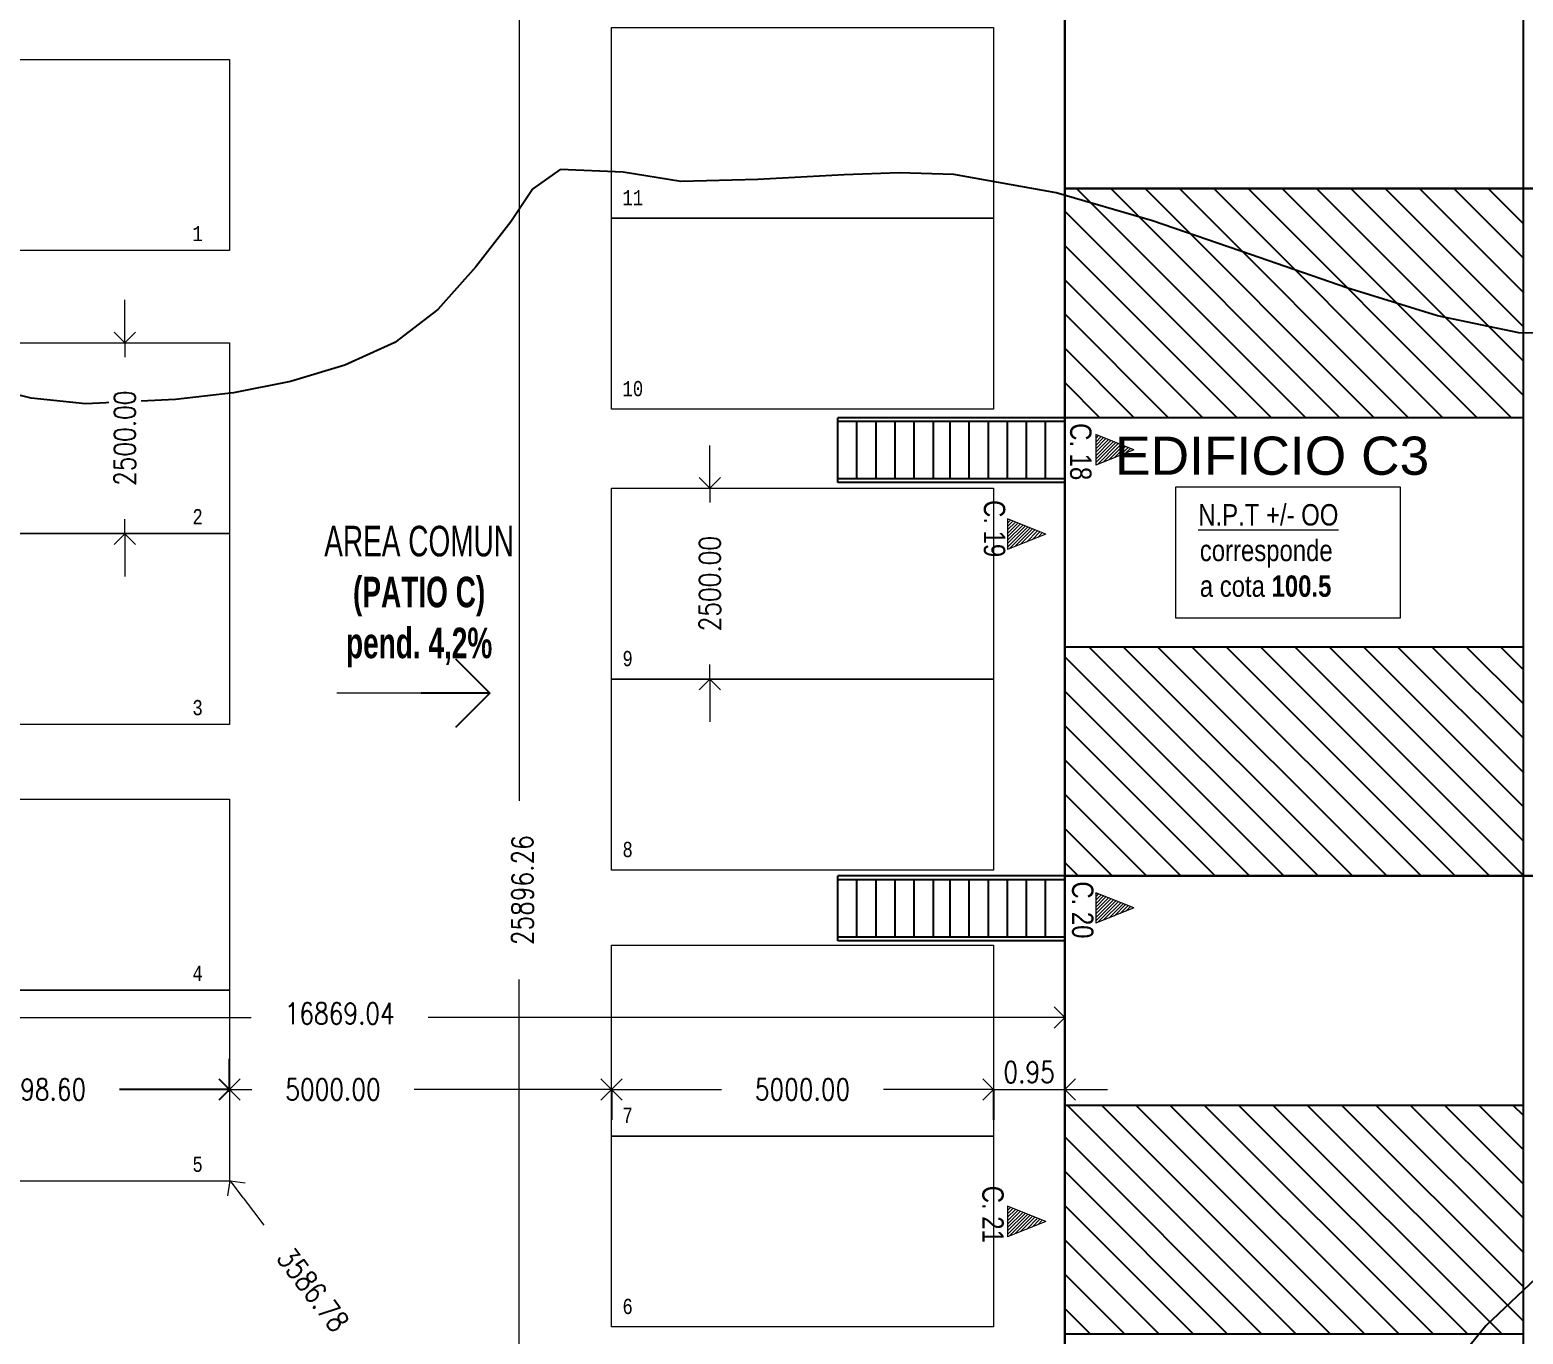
# Model space of a CAD drawing. Header units: metres. Extents: x -632 to 145, y -170 to 252.
# Drawn here: x 9.32 to 28.87, y 13.1 to 30.18 of the extents above; entities that cross this region are included whole.
import ezdxf

# ---------------------------------------------------------------- set-up
doc = ezdxf.new("R2010")
doc.units = ezdxf.units.M
doc.header["$LTSCALE"] = 5
doc.header["$MEASUREMENT"] = 0
doc.layers.get('0').update_dxf_attribs({"color": 30})
doc.layers.get('DEFPOINTS').update_dxf_attribs({"color": 210})
for name, color, linetype, lineweight in [('A-ANNO-SYMB', 3, 'Continuous', 18), ('U-ANNO-TEXT', 3, 'Continuous', 18), ('U-PARK-MNR', 255, 'Continuous', 13)]:
    doc.layers.add(name, color=color, linetype=linetype, lineweight=lineweight)
doc.layers.add('U-ANNO-DIMS', color=210, linetype='Continuous', lineweight=18, plot=False)
for name, color, linetype in [('U-BLDG', 7, 'Continuous'), ('U-PROP', 1, 'Continuous'), ('U-STRS', 4, 'Continuous'), ('U-TOPO-CURV', 8, 'Continuous')]:
    doc.layers.add(name, color=color, linetype=linetype)
doc.styles.add('E-ARIAL', font='arial.ttf')
doc.styles.add('E-ROMANS', font='romans.shx', dxfattribs={"width": 0.8})
doc.dimstyles.new('E-0001_ARW_24', dxfattribs={"dimscale": 0.001, "dimtxt": 2.4, "dimasz": 2.4, "dimexe": 1.2, "dimexo": 0.8, "dimgap": 1.2, "dimtad": 0, "dimdec": 0, "dimlfac": 1000, "dimzin": 0, "dimdsep": 46, "dimtxsty": 'E-ROMANS', "dimblk": 'OPEN90', "dimcen": 1.2, "dimclrd": 256, "dimclre": 256, "dimclrt": 256, "dimadec": 0, "dimazin": 0, "dimtfac": 1, "dimtdec": 0, "dimtmove": 1, "dimatfit": 3, "dimldrblk": 'OPEN90', "dimfxl": 1, "dimtfill": 1, "dimtolj": 1, "dimtzin": 0, "dimlwd": -1, "dimarcsym": 0})

# ---------------------------------------------------------------- blocks, each defined once
blk = doc.blocks.new('_Open90')
at = {"color": 0, "linetype": 'ByBlock', "lineweight": -2}
for p, q in [((-0.5, 0.5), (0, 0)), ((0, 0), (-1, 0)), ((0, 0), (-0.5, -0.5))]:
    blk.add_line(p, q, dxfattribs=at)
blk = doc.blocks.new('*D7')
at = {"layer": 'DEFPOINTS', "color": 0, "transparency": 16777216}
for p in [(21.935, 16.307), (21.935, 16.307), (16.935, 14.542)]:
    blk.add_point(p, dxfattribs=at)
at = {"layer": 'U-ANNO-DIMS', "color": 1, "transparency": 16777216}
for p, q in [((17.215, 16.307), (18.373, 16.307)), ((21.655, 16.307), (20.496, 16.307))]:
    blk.add_line(p, q, dxfattribs=at)
at = {"layer": 'U-ANNO-DIMS', "color": 1, "lineweight": -2, "transparency": 16777216}
blk.add_line((21.935, 16.307), (21.935, 15.907), dxfattribs=at)
at = {"layer": 'U-ANNO-DIMS', "color": 1, "transparency": 16777216, "xscale": 0.28, "yscale": 0.28, "zscale": 0.28, "rotation": 180}
blk.add_blockref('_Open90', (16.935, 16.307), dxfattribs=at)
at = {"layer": 'U-ANNO-DIMS', "color": 1, "transparency": 16777216, "xscale": 0.28, "yscale": 0.28, "zscale": 0.28}
blk.add_blockref('_Open90', (21.935, 16.307), dxfattribs=at)
at = {"layer": 'U-ANNO-DIMS', "color": 2, "transparency": 16777216, "insert": (19.435, 16.307), "char_height": 0.28, "attachment_point": 5, "style": 'E-ROMANS', "bg_fill": 3, "box_fill_scale": 1.25, "bg_fill_color": 256, "bg_fill_true_color": 13158600, "bg_fill_transparency": 0}
blk.add_mtext('\\A1;5000.00', dxfattribs=at)
blk = doc.blocks.new('*D8')
at = {"layer": 'DEFPOINTS', "color": 0, "transparency": 16777216}
for p in [(6, 17.814), (22.869, 17.814), (22.869, 17.25)]:
    blk.add_point(p, dxfattribs=at)
at = {"layer": 'U-ANNO-DIMS', "color": 1, "lineweight": -2, "transparency": 16777216}
for p, q in [((6, 17.814), (6, 16.85)), ((22.869, 17.814), (22.869, 16.85))]:
    blk.add_line(p, q, dxfattribs=at)
at = {"layer": 'U-ANNO-DIMS', "color": 1, "transparency": 16777216}
for p, q in [((6.28, 17.25), (12.219, 17.25)), ((22.589, 17.25), (14.534, 17.25))]:
    blk.add_line(p, q, dxfattribs=at)
at = {"layer": 'U-ANNO-DIMS', "color": 1, "transparency": 16777216, "xscale": 0.28, "yscale": 0.28, "zscale": 0.28, "rotation": 180}
blk.add_blockref('_Open90', (6, 17.25), dxfattribs=at)
at = {"layer": 'U-ANNO-DIMS', "color": 1, "transparency": 16777216, "xscale": 0.28, "yscale": 0.28, "zscale": 0.28}
blk.add_blockref('_Open90', (22.869, 17.25), dxfattribs=at)
at = {"layer": 'U-ANNO-DIMS', "color": 2, "transparency": 16777216, "insert": (13.377, 17.303), "char_height": 0.28, "attachment_point": 5, "style": 'E-ROMANS', "bg_fill": 3, "box_fill_scale": 1.25, "bg_fill_color": 256, "bg_fill_true_color": 13158600, "bg_fill_transparency": 0}
blk.add_mtext('\\A1;16869.04', dxfattribs=at)
blk = doc.blocks.new('*D14')
at = {"layer": 'DEFPOINTS', "color": 0, "transparency": 16777216}
for p in [(14.703, 35.999), (15.726, 35.999), (15.383, 10.103)]:
    blk.add_point(p, dxfattribs=at)
at = {"layer": 'U-ANNO-DIMS', "color": 1, "lineweight": -2, "transparency": 16777216}
for p, q in [((14.703, 35.999), (16.126, 35.999)), ((15.383, 10.103), (16.126, 10.103))]:
    blk.add_line(p, q, dxfattribs=at)
at = {"layer": 'U-ANNO-DIMS', "color": 1, "transparency": 16777216}
for p, q in [((15.726, 35.719), (15.726, 20.084)), ((15.726, 10.383), (15.726, 17.748))]:
    blk.add_line(p, q, dxfattribs=at)
at = {"layer": 'U-ANNO-DIMS', "color": 1, "transparency": 16777216, "xscale": 0.28, "yscale": 0.28, "zscale": 0.28}
for p, rotation in [((15.726, 35.999), 90), ((15.726, 10.103), 270)]:
    blk.add_blockref('_Open90', p, dxfattribs=dict(at, rotation=rotation))
at = {"layer": 'U-ANNO-DIMS', "color": 2, "transparency": 16777216, "insert": (15.769, 18.916), "char_height": 0.28, "attachment_point": 5, "rotation": 90, "style": 'E-ROMANS', "bg_fill": 3, "box_fill_scale": 1.25, "bg_fill_color": 256, "bg_fill_true_color": 13158600, "bg_fill_transparency": 0}
blk.add_mtext('\\A1;25896.26', dxfattribs=at)
blk = doc.blocks.new('*D36')
at = {"layer": 'DEFPOINTS', "color": 0, "transparency": 16777216}
for p in [(11.933, 16.307), (11.933, 16.275), (16.933, 16.307)]:
    blk.add_point(p, dxfattribs=at)
at = {"layer": 'U-ANNO-DIMS', "color": 1, "lineweight": -2, "transparency": 16777216}
for p, q in [((11.933, 16.275), (11.933, 16.707)), ((16.933, 16.307), (16.933, 15.907))]:
    blk.add_line(p, q, dxfattribs=at)
at = {"layer": 'U-ANNO-DIMS', "color": 1, "transparency": 16777216}
for p, q in [((12.213, 16.307), (12.227, 16.307)), ((16.653, 16.307), (14.35, 16.307))]:
    blk.add_line(p, q, dxfattribs=at)
at = {"layer": 'U-ANNO-DIMS', "color": 1, "transparency": 16777216, "xscale": 0.28, "yscale": 0.28, "zscale": 0.28, "rotation": 180}
blk.add_blockref('_Open90', (11.933, 16.307), dxfattribs=at)
at = {"layer": 'U-ANNO-DIMS', "color": 1, "transparency": 16777216, "xscale": 0.28, "yscale": 0.28, "zscale": 0.28}
blk.add_blockref('_Open90', (16.933, 16.307), dxfattribs=at)
at = {"layer": 'U-ANNO-DIMS', "color": 2, "transparency": 16777216, "insert": (13.289, 16.306), "char_height": 0.28, "attachment_point": 5, "style": 'E-ROMANS', "bg_fill": 3, "box_fill_scale": 1.25, "bg_fill_color": 256, "bg_fill_true_color": 13158600, "bg_fill_transparency": 0}
blk.add_mtext('\\A1;5000.00', dxfattribs=at)
blk = doc.blocks.new('*D50')
at = {"layer": 'U-ANNO-DIMS', "color": 1, "transparency": 16777216}
for p, q in [((21.655, 16.307), (21.375, 16.307)), ((23.148, 16.307), (23.428, 16.307))]:
    blk.add_line(p, q, dxfattribs=at)
at = {"layer": 'U-ANNO-DIMS', "color": 2, "transparency": 16777216, "insert": (22.401, 16.534), "char_height": 0.28, "attachment_point": 5, "style": 'E-ROMANS', "bg_fill": 3, "box_fill_scale": 1.25, "bg_fill_color": 256, "bg_fill_true_color": 13158600, "bg_fill_transparency": 0}
blk.add_mtext('\\A1;0.95', dxfattribs=at)
at = {"layer": 'DEFPOINTS', "color": 0, "transparency": 16777216}
for p in [(21.935, 16.307), (22.868, 16.307), (22.868, 16.261)]:
    blk.add_point(p, dxfattribs=at)
at = {"layer": 'U-ANNO-DIMS', "color": 1, "transparency": 16777216}
blk.add_line((21.935, 16.307), (22.868, 16.307), dxfattribs=at)
at = {"layer": 'U-ANNO-DIMS', "color": 1, "transparency": 16777216, "xscale": 0.28, "yscale": 0.28, "zscale": 0.28}
blk.add_blockref('_Open90', (21.935, 16.307), dxfattribs=at)
at = {"layer": 'U-ANNO-DIMS', "color": 1, "transparency": 16777216, "xscale": 0.28, "yscale": 0.28, "zscale": 0.28, "rotation": 180}
blk.add_blockref('_Open90', (22.868, 16.307), dxfattribs=at)
blk = doc.blocks.new('*D65')
at = {"layer": 'DEFPOINTS', "color": 0, "transparency": 16777216}
for p in [(6.935, 16.307), (6.935, 16.274), (11.933, 16.275)]:
    blk.add_point(p, dxfattribs=at)
at = {"layer": 'U-BLDG', "color": 1, "transparency": 16777216}
for p, q in [((7.215, 16.307), (8.372, 16.307)), ((11.653, 16.307), (10.495, 16.307))]:
    blk.add_line(p, q, dxfattribs=at)
at = {"layer": 'U-BLDG', "color": 1, "transparency": 16777216, "xscale": 0.28, "yscale": 0.28, "zscale": 0.28, "rotation": 180}
blk.add_blockref('_Open90', (6.935, 16.307), dxfattribs=at)
at = {"layer": 'U-BLDG', "color": 1, "transparency": 16777216, "xscale": 0.28, "yscale": 0.28, "zscale": 0.28}
blk.add_blockref('_Open90', (11.933, 16.307), dxfattribs=at)
at = {"layer": 'U-BLDG', "color": 2, "transparency": 16777216, "insert": (9.434, 16.307), "char_height": 0.28, "attachment_point": 5, "style": 'E-ROMANS', "bg_fill": 3, "box_fill_scale": 1.25, "bg_fill_color": 256, "bg_fill_true_color": 13158600, "bg_fill_transparency": 0}
blk.add_mtext('\\A1;4998.60', dxfattribs=at)
blk = doc.blocks.new('*D87')
at = {"layer": 'DEFPOINTS', "color": 0, "transparency": 16777216}
for p in [(16.933, 24.18), (16.933, 21.68), (18.221, 21.68)]:
    blk.add_point(p, dxfattribs=at)
at = {"layer": 'U-ANNO-DIMS', "color": 1, "transparency": 16777216}
for p, q in [((18.221, 24.46), (18.221, 24.74)), ((18.221, 24.18), (18.221, 23.991)), ((18.221, 21.68), (18.221, 21.869)), ((18.221, 21.4), (18.221, 21.12))]:
    blk.add_line(p, q, dxfattribs=at)
at = {"layer": 'U-ANNO-DIMS', "color": 1, "transparency": 16777216, "xscale": 0.28, "yscale": 0.28, "zscale": 0.28}
for p, rotation in [((18.221, 24.18), 270), ((18.221, 21.68), 90)]:
    blk.add_blockref('_Open90', p, dxfattribs=dict(at, rotation=rotation))
at = {"layer": 'U-ANNO-DIMS', "color": 2, "transparency": 16777216, "insert": (18.221, 22.93), "char_height": 0.28, "attachment_point": 5, "rotation": 90, "style": 'E-ROMANS', "bg_fill": 3, "box_fill_scale": 1.25, "bg_fill_color": 256, "bg_fill_true_color": 13158600, "bg_fill_transparency": 0}
blk.add_mtext('\\A1;2500.00', dxfattribs=at)
blk = doc.blocks.new('*D88')
at = {"layer": 'DEFPOINTS', "color": 0, "transparency": 16777216}
for p in [(11.935, 26.084), (10.565, 23.584), (11.935, 23.584)]:
    blk.add_point(p, dxfattribs=at)
at = {"layer": 'U-ANNO-DIMS', "color": 1, "transparency": 16777216}
for p, q in [((10.565, 26.364), (10.565, 26.644)), ((10.565, 26.084), (10.565, 25.896)), ((10.565, 23.584), (10.565, 23.773)), ((10.565, 23.304), (10.565, 23.024))]:
    blk.add_line(p, q, dxfattribs=at)
at = {"layer": 'U-ANNO-DIMS', "color": 1, "transparency": 16777216, "xscale": 0.28, "yscale": 0.28, "zscale": 0.28}
for p, rotation in [((10.565, 26.084), 270), ((10.565, 23.584), 90)]:
    blk.add_blockref('_Open90', p, dxfattribs=dict(at, rotation=rotation))
at = {"layer": 'U-ANNO-DIMS', "color": 2, "transparency": 16777216, "insert": (10.565, 24.834), "char_height": 0.28, "attachment_point": 5, "rotation": 90, "style": 'E-ROMANS', "bg_fill": 3, "box_fill_scale": 1.25, "bg_fill_color": 256, "bg_fill_true_color": 13158600, "bg_fill_transparency": 0}
blk.add_mtext('\\A1;2500.00', dxfattribs=at)
blk = doc.blocks.new('*D89')
at = {"layer": 'DEFPOINTS', "color": 0, "transparency": 16777216}
for p in [(11.935, 15.106), (14.108, 12.253), (14.115, 12.258)]:
    blk.add_point(p, dxfattribs=at)
at = {"layer": 'U-ANNO-DIMS', "color": 1, "transparency": 16777216}
for p, q in [((12.111, 14.888), (12.385, 14.528)), ((13.945, 12.48), (13.671, 12.84))]:
    blk.add_line(p, q, dxfattribs=at)
at = {"layer": 'U-ANNO-DIMS', "color": 1, "transparency": 16777216, "xscale": 0.28, "yscale": 0.28, "zscale": 0.28}
for p, rotation in [((11.941, 15.111), 127.3050320735804), ((14.115, 12.258), 307.3050320735804)]:
    blk.add_blockref('_Open90', p, dxfattribs=dict(at, rotation=rotation))
at = {"layer": 'U-ANNO-DIMS', "color": 2, "transparency": 16777216, "insert": (13.028, 13.684), "char_height": 0.28, "attachment_point": 5, "rotation": 307.305, "style": 'E-ROMANS', "bg_fill": 3, "box_fill_scale": 1.25, "bg_fill_color": 256, "bg_fill_true_color": 13158600, "bg_fill_transparency": 0}
blk.add_mtext('\\A1;3586.78', dxfattribs=at)

msp = doc.modelspace()

# ---------------------------------------------------------------- hatches: boundary and pattern name
at = {"layer": 'A-ANNO-SYMB'}
h = msp.add_hatch(dxfattribs=at)
h.set_pattern_fill('ANSI31', color=256, scale=0.01, angle=-270, style=0)
h.set_pattern_definition([(225, (15.514902, 27.937038), (0.02245064, -0.02245064), [])])
h.paths.add_polyline_path([(23.773217, 24.683057), (23.273217, 24.483057), (23.273217, 24.883057)])
h = msp.add_hatch(dxfattribs=at)
h.set_pattern_fill('ANSI31', color=256, scale=0.01, angle=-270, style=0)
h.set_pattern_definition([(225, (14.36069, 26.830625), (0.02245064, -0.02245064), [])])
h.paths.add_polyline_path([(22.619005, 23.576644), (22.119005, 23.376644), (22.119005, 23.776644)])
h = msp.add_hatch(dxfattribs=at)
h.set_pattern_fill('ANSI31', color=256, scale=0.01, angle=-270, style=0)
h.set_pattern_definition([(225, (15.514902, 21.937038), (0.02245064, -0.02245064), [])])
h.paths.add_polyline_path([(23.773217, 18.683057), (23.273217, 18.483057), (23.273217, 18.883057)])
h = msp.add_hatch(dxfattribs=at)
h.set_pattern_fill('ANSI31', color=256, scale=0.01, angle=-270, style=0)
h.set_pattern_definition([(225, (14.36069, 17.830625), (0.02245064, -0.02245064), [])])
h.paths.add_polyline_path([(22.619005, 14.576644), (22.119005, 14.376644), (22.119005, 14.776644)])
at = {"layer": 'U-BLDG'}
h = msp.add_hatch(dxfattribs=at)
h.set_pattern_fill('ANSI31', color=256, scale=0.1, angle=93.3640869, style=0)
h.set_pattern_definition([(135, (25.72995, -32.52854), (-0.2245064, -0.2245064), [])])
h.paths.add_polyline_path([(28.867633, 31.102804), (28.867633, 34.102804), (22.867633, 34.102804), (22.867633, 31.102804)])
h.paths.add_polyline_path([(22.867633, 28.102804), (22.867633, 25.102804), (28.867633, 25.102804), (28.867633, 28.102804)])
h.paths.add_polyline_path([(28.867633, 19.102804), (28.867633, 22.102804), (22.867633, 22.102804), (22.867633, 19.102804)])
h.paths.add_polyline_path([(28.867633, 13.102804), (28.867633, 16.102804), (22.867633, 16.102804), (22.867633, 13.102804)])
h.paths.add_polyline_path([(34.867633, 34.102804), (34.867633, 31.102804), (40.867633, 31.102804), (40.867633, 34.102804)])
h.paths.add_polyline_path([(34.867633, 28.102804), (34.867633, 25.102804), (40.867633, 25.102804), (40.867633, 28.102804)])
h.paths.add_polyline_path([(34.867633, 22.102804), (34.867633, 19.102804), (40.867633, 19.102804), (40.867633, 22.102804)])
h.paths.add_polyline_path([(40.867633, 13.102804), (40.867633, 16.102804), (34.867633, 16.102804), (34.867633, 13.102804)])

# ---------------------------------------------------------------- linework, layer by layer
at = {"layer": 'A-ANNO-SYMB'}
for p, q in [((23.273217, 24.883057), (23.273217, 24.483057)), ((23.773217, 24.683057), (23.273217, 24.883057)), ((23.773217, 24.683057), (23.273217, 24.483057)), ((22.119005, 23.776644), (22.119005, 23.376644)), ((22.619005, 23.576644), (22.119005, 23.776644)), ((22.619005, 23.576644), (22.119005, 23.376644)), ((23.273217, 18.883057), (23.273217, 18.483057)), ((23.773217, 18.683057), (23.273217, 18.883057)), ((23.773217, 18.683057), (23.273217, 18.483057)), ((22.119005, 14.776644), (22.119005, 14.376644)), ((22.619005, 14.576644), (22.119005, 14.776644)), ((22.619005, 14.576644), (22.119005, 14.376644))]:
    msp.add_line(p, q, dxfattribs=at)
at = {"layer": 'U-ANNO-TEXT'}
msp.add_lwpolyline([(24.319982, 24.196942), (27.259885, 24.196942), (27.259885, 22.475749), (24.319982, 22.475749)], close=True, dxfattribs=at)
at = {"layer": 'U-BLDG'}
for points in [[(22.867633, 28.102804), (28.867633, 28.102804), (28.867633, 25.102804), (22.867633, 25.102804), (22.867633, 28.102804)], [(22.867633, 22.102804), (28.867633, 22.102804), (28.867633, 19.102804), (22.867633, 19.102804), (22.867633, 22.102804)], [(22.867633, 16.102804), (28.867633, 16.102804), (28.867633, 13.102804), (22.867633, 13.102804), (22.867633, 16.102804)]]:
    msp.add_lwpolyline(points, dxfattribs=at)
at = {"layer": 'U-PARK-MNR'}
for points in [[(16.933115, 27.713939), (16.933115, 30.213939), (21.933115, 30.213939), (21.933115, 27.713939)], [(6.934518, 27.29242), (6.934518, 29.79242), (11.934518, 29.79242), (11.934518, 27.29242)], [(16.933115, 25.213939), (16.933115, 27.713939), (21.933115, 27.713939), (21.933115, 25.213939)], [(6.934518, 23.584394), (6.934518, 26.084394), (11.934518, 26.084394), (11.934518, 23.584394)], [(16.933115, 21.680052), (16.933115, 24.180052), (21.933115, 24.180052), (21.933115, 21.680052)], [(6.934518, 21.084394), (6.934518, 23.584394), (11.934518, 23.584394), (11.934518, 21.084394)], [(16.933115, 19.180052), (16.933115, 21.680052), (21.933115, 21.680052), (21.933115, 19.180052)], [(6.934518, 17.6058), (6.934518, 20.1058), (11.934518, 20.1058), (11.934518, 17.6058)], [(16.933115, 15.696908), (16.933115, 18.196908), (21.933115, 18.196908), (21.933115, 15.696908)], [(6.934518, 15.1058), (6.934518, 17.6058), (11.934518, 17.6058), (11.934518, 15.1058)], [(16.933115, 13.196908), (16.933115, 15.696908), (21.933115, 15.696908), (21.933115, 13.196908)]]:
    msp.add_lwpolyline(points, close=True, dxfattribs=at)
at = {"layer": 'U-PROP'}
for points in [[(22.867633, 37.102804), (22.867633, 28.102804), (31.867633, 28.102804), (31.867633, 37.102804)], [(22.867633, 10.102804), (22.867633, 37.102804), (28.867633, 37.102804), (28.867633, 10.102804)], [(22.867633, 28.102804), (22.867633, 19.102804), (31.867633, 19.102804), (31.867633, 28.102804)], [(22.867633, 19.102804), (22.867633, 10.102804), (31.867633, 10.102804), (31.867633, 19.102804)]]:
    msp.add_lwpolyline(points, close=True, dxfattribs=at)
at = {"layer": 'U-STRS'}
for p, q in [((21.147633, 25.102804), (19.897633, 25.102804)), ((19.897633, 24.252804), (19.897633, 25.102804)), ((21.147633, 25.052804), (19.897633, 25.052804)), ((20.147633, 24.302804), (20.147633, 25.052804)), ((20.397633, 24.302804), (20.397633, 25.052804)), ((20.647633, 24.302804), (20.647633, 25.052804)), ((20.897633, 24.302804), (20.897633, 25.052804)), ((22.867633, 25.102804), (21.147633, 25.102804)), ((21.147633, 24.302804), (21.147633, 25.052804)), ((22.867633, 25.052804), (21.147633, 25.052804)), ((21.367633, 24.302804), (21.367633, 25.052804)), ((21.617633, 24.302804), (21.617633, 25.052804)), ((21.867633, 24.302804), (21.867633, 25.052804)), ((22.117633, 24.302804), (22.117633, 25.052804)), ((22.367633, 24.302804), (22.367633, 25.052804)), ((22.617633, 24.302804), (22.617633, 25.052804)), ((22.867633, 24.252804), (22.867633, 25.102804)), ((22.867633, 24.302804), (19.897633, 24.302804)), ((22.867633, 24.252804), (19.897633, 24.252804)), ((21.147633, 19.102804), (19.897633, 19.102804)), ((19.897633, 18.252804), (19.897633, 19.102804)), ((21.147633, 19.052804), (19.897633, 19.052804)), ((20.147633, 18.302804), (20.147633, 19.052804)), ((20.397633, 18.302804), (20.397633, 19.052804)), ((20.647633, 18.302804), (20.647633, 19.052804)), ((20.897633, 18.302804), (20.897633, 19.052804)), ((22.867633, 19.102804), (21.147633, 19.102804)), ((21.147633, 18.302804), (21.147633, 19.052804)), ((22.867633, 19.052804), (21.147633, 19.052804)), ((21.367633, 18.302804), (21.367633, 19.052804)), ((21.617633, 18.302804), (21.617633, 19.052804)), ((21.867633, 18.302804), (21.867633, 19.052804)), ((22.117633, 18.302804), (22.117633, 19.052804)), ((22.367633, 18.302804), (22.367633, 19.052804)), ((22.617633, 18.302804), (22.617633, 19.052804)), ((22.867633, 18.252804), (22.867633, 19.102804)), ((22.867633, 18.302804), (19.897633, 18.302804)), ((22.867633, 18.252804), (19.897633, 18.252804))]:
    msp.add_line(p, q, dxfattribs=at)
at = {"layer": 'U-TOPO-CURV', "elevation": 100.5}
msp.add_lwpolyline([(29.117267, 13.911224), (28.378984, 13.212705), (27.932543, 12.656806)], dxfattribs=at)

# ---------------------------------------------------------------- texts
at = {"layer": 'U-ANNO-TEXT', "attachment_point": 1, "style": 'E-ROMANS'}
for s, insert, char_height, width in [('{\\fMonospac821 BT|b0|i0|c0|p49;11}', (17.078124, 28.083371), 0.2, 0.3971), ('{\\fMonospac821 BT|b0|i0|c0|p49;1}', (11.448795, 27.614465), 0.2, 0.3971), ('{\\fMonospac821 BT|b0|i0|c0|p49;10}', (17.078124, 25.583371), 0.2, 0.3971), ('{\\fMonospac821 BT|b0|i0|c0|p49;2}', (11.448795, 23.906439), 0.2, 0.3971), (' {\\fArial|b0|i0|c0|p34;\\LN.P.T +/- OO\\P\\l  corresponde \\P  a cota \\fArial|b1|i0|c0|p34;100.5}', (24.462235, 23.971138), 0.28, 9.3704), ('{\\fMonospac821 BT|b0|i0|c0|p49;9}', (17.078124, 22.049484), 0.2, 0.3971), ('{\\fMonospac821 BT|b0|i0|c0|p49;3}', (11.448795, 21.406439), 0.2, 0.3971), ('{\\fMonospac821 BT|b0|i0|c0|p49;8}', (17.078124, 19.549484), 0.2, 0.3971), ('{\\fMonospac821 BT|b0|i0|c0|p49;5}', (11.448795, 15.427844), 0.2, 0.3971), ('{\\fMonospac821 BT|b0|i0|c0|p49;6}', (17.078124, 13.56634), 0.2, 0.3971)]:
    msp.add_mtext(s, dxfattribs=dict(at, insert=insert, char_height=char_height, width=width))
at = {"layer": 'U-ANNO-TEXT', "char_height": 0.28, "width": 1.6507, "attachment_point": 1, "rotation": 270, "style": 'E-ROMANS'}
for s, insert in [('{\\fArial|b0|i0|c0|p34;C. 18}', (23.218193, 25.031524)), ('{\\fArial|b0|i0|c0|p34;C. 19}', (22.088689, 24.023894)), ('{\\fArial|b0|i0|c0|p34;C. 20}', (23.2429, 19.031524))]:
    msp.add_mtext(s, dxfattribs=dict(at, insert=insert))
at = {"layer": 'U-ANNO-TEXT', "insert": (27.639251, 24.601688), "char_height": 0.5, "attachment_point": 6, "style": 'E-ARIAL'}
msp.add_mtext('EDIFICIO C3', dxfattribs=at)

# ---------------------------------------------------------------- next in the draw order: dimensions: what is measured, and where the dimension line sits
at = {"layer": 'U-ANNO-DIMS'}
for base, p1, p2, angle, override, picture, middle in [((18.220519, 21.680052), (16.933115, 24.180052), (16.933115, 21.680052), 90, {"dimscale": 1, "dimtxt": 0.28, "dimasz": 0.28, "dimexe": 0.1, "dimexo": 0, "dimgap": 0.4, "dimtad": 0, "dimdec": 2, "dimzin": 1, "dimtxsty": 'E-ROMANS', "dimcen": 0.1, "dimse1": 1, "dimse2": 1, "dimclrd": 1, "dimclre": 250, "dimclrt": 2, "dimtdec": 2, "dimtmove": 2, "dimtzin": 1}, '*D87', (18.220519, 22.930052)), ((21.934518, 16.307081), (16.934518, 14.542076), (21.934518, 16.307081), 0, {"dimscale": 1, "dimtxt": 0.28, "dimasz": 0.28, "dimexe": 0.4, "dimexo": 0, "dimgap": 0.4, "dimtad": 0, "dimdec": 2, "dimzin": 1, "dimtxsty": 'E-ROMANS', "dimcen": 0.1, "dimse1": 1, "dimclrd": 1, "dimclre": 1, "dimclrt": 2, "dimtdec": 0, "dimtmove": 1, "dimtzin": 1}, '*D7', (19.434518, 16.307081))]:
    dim = msp.add_linear_dim(base=base, p1=p1, p2=p2, angle=angle, dimstyle='E-0001_ARW_24', override=override, dxfattribs=at)
    dim.commit()
    dim.dimension.update_dxf_attribs({"geometry": picture, "text_midpoint": middle})
dim = msp.add_linear_dim(base=(22.869036, 17.250239), p1=(6, 17.814066), p2=(22.869036, 17.814066), angle=0, dimstyle='E-0001_ARW_24', override={"dimscale": 1, "dimtxt": 0.28, "dimasz": 0.28, "dimexe": 0.4, "dimexo": 0, "dimgap": 0.4, "dimtad": 0, "dimdec": 2, "dimzin": 1, "dimtxsty": 'E-ROMANS', "dimcen": 0.1, "dimclrd": 1, "dimclre": 1, "dimclrt": 2, "dimtdec": 0, "dimtmove": 1, "dimtzin": 1}, dxfattribs=at)
dim.commit()
dim.dimension.update_dxf_attribs({"geometry": '*D8', "text_midpoint": (13.376513, 17.303405), "dimtype": 160})
dim = msp.add_aligned_dim(p1=(11.934518, 15.1058), p2=(14.108314, 12.252804), distance=0.007962, dimstyle='E-0001_ARW_24', override={"dimscale": 1, "dimtxt": 0.28, "dimasz": 0.28, "dimexe": 0.1, "dimexo": 0, "dimgap": 0.4, "dimtad": 0, "dimdec": 2, "dimzin": 1, "dimtxsty": 'E-ROMANS', "dimcen": 0.1, "dimse1": 1, "dimse2": 1, "dimclrd": 1, "dimclre": 250, "dimclrt": 2, "dimtdec": 2, "dimtmove": 2, "dimtzin": 1}, dxfattribs=at)
dim.commit()
dim.dimension.update_dxf_attribs({"geometry": '*D89', "text_midpoint": (13.027749, 13.684127)})

# ---------------------------------------------------------------- next in the draw order: texts
at = {"layer": 'U-ANNO-TEXT', "char_height": 0.2, "width": 0.3971, "attachment_point": 1, "style": 'E-ROMANS'}
for s, insert in [('{\\fMonospac821 BT|b0|i0|c0|p49;4}', (11.448795, 17.927844)), ('{\\fMonospac821 BT|b0|i0|c0|p49;7}', (17.078124, 16.06634))]:
    msp.add_mtext(s, dxfattribs=dict(at, insert=insert))
at = {"layer": 'U-ANNO-TEXT', "insert": (22.068447, 15.045912), "char_height": 0.28, "width": 1.6507, "attachment_point": 1, "rotation": 270, "style": 'E-ROMANS'}
msp.add_mtext('{\\fArial|b0|i0|c0|p34;C. 21}', dxfattribs=at)

# ---------------------------------------------------------------- next in the draw order: dimensions: what is measured, and where the dimension line sits
at = {"layer": 'U-ANNO-DIMS'}
dim = msp.add_linear_dim(base=(15.725925, 35.999064), p1=(15.382847, 10.102804), p2=(14.703038, 35.999064), angle=90, dimstyle='E-0001_ARW_24', override={"dimscale": 1, "dimtxt": 0.28, "dimasz": 0.28, "dimexe": 0.4, "dimexo": 0, "dimgap": 0.4, "dimtad": 0, "dimdec": 2, "dimzin": 1, "dimtxsty": 'E-ROMANS', "dimcen": 0.1, "dimclrd": 1, "dimclre": 1, "dimclrt": 2, "dimtdec": 0, "dimtmove": 1, "dimtzin": 1}, dxfattribs=at)
dim.commit()
dim.dimension.update_dxf_attribs({"geometry": '*D14', "text_midpoint": (15.769318, 18.916001), "dimtype": 160})
dim = msp.add_linear_dim(base=(22.867633, 16.307081), p1=(21.934518, 16.307081), p2=(22.867633, 16.260594), angle=0, text='0.95', dimstyle='E-0001_ARW_24', override={"dimscale": 1, "dimtxt": 0.28, "dimasz": 0.28, "dimexe": 0.1, "dimexo": 0, "dimgap": 0.4, "dimtad": 0, "dimdec": 2, "dimzin": 1, "dimtxsty": 'E-ROMANS', "dimcen": 0.1, "dimse1": 1, "dimse2": 1, "dimclrd": 1, "dimclre": 250, "dimclrt": 2, "dimtdec": 2, "dimtmove": 2, "dimtzin": 1}, dxfattribs=at)
dim.commit()
dim.dimension.update_dxf_attribs({"geometry": '*D50', "text_midpoint": (22.401075, 16.534066), "dimtype": 160})

# ---------------------------------------------------------------- next in the draw order: linework, layer by layer
at = {"layer": 'U-TOPO-CURV', "elevation": 101}
msp.add_lwpolyline([(29.699181, 26.20507), (28.810271, 26.211852), (27.747538, 26.434949), (26.560904, 26.802276), (25.300294, 27.241751), (24.015628, 27.681291), (22.756833, 28.048813), (21.413926, 28.288184), (20.699674, 28.310697), (19.980918, 28.280957), (18.850181, 28.22004), (17.843508, 28.194379), (17.089299, 28.31689), (16.263807, 28.351182), (15.906276, 28.097695), (15.618074, 27.665957), (15.157272, 27.078332), (14.662874, 26.51772), (14.098339, 26.085453), (13.443656, 25.790487), (12.733299, 25.575539), (11.987563, 25.428975), (11.226745, 25.33916), (10.049521, 25.284695), (9.339452, 25.3569), (8.621987, 25.538187)], dxfattribs=at)

# ---------------------------------------------------------------- next in the draw order: texts
at = {"layer": 'U-ANNO-TEXT', "insert": (14.416511, 23.687165), "char_height": 0.4, "width": 3.7363, "attachment_point": 2, "style": 'E-ROMANS'}
msp.add_mtext('{\\fArial Narrow|b0|i0|c0|p34;AREA COMUN\\P\\fArial Narrow|b1|i0|c0|p34;(PATIO C)\\Ppend. 4,2%}', dxfattribs=at)

# ---------------------------------------------------------------- next in the draw order: dimensions: what is measured, and where the dimension line sits
at = {"layer": 'U-ANNO-DIMS'}
dim = msp.add_linear_dim(base=(11.933115, 16.307147), p1=(16.933115, 16.307147), p2=(11.933115, 16.274534), angle=0, dimstyle='E-0001_ARW_24', override={"dimscale": 1, "dimtxt": 0.28, "dimasz": 0.28, "dimexe": 0.4, "dimexo": 0, "dimgap": 0.4, "dimtad": 0, "dimdec": 2, "dimzin": 1, "dimtxsty": 'E-ROMANS', "dimcen": 0.1, "dimclrd": 1, "dimclre": 1, "dimclrt": 2, "dimtdec": 0, "dimtmove": 1, "dimtzin": 1}, dxfattribs=at)
dim.commit()
dim.dimension.update_dxf_attribs({"geometry": '*D36', "text_midpoint": (13.288719, 16.30602), "dimtype": 160})

# ---------------------------------------------------------------- next in the draw order: leaders
at = {"layer": 'U-ANNO-TEXT'}
msp.add_leader([(15.343522, 21.497301), (13.339596, 21.497301)], dimstyle='E-0001_ARW_24', override={"dimscale": 1, "dimtxt": 0.28, "dimasz": 0.9, "dimexe": 0.1, "dimexo": 0, "dimgap": 0.4, "dimtad": 0, "dimdec": 2, "dimzin": 1, "dimtxsty": 'E-ROMANS', "dimcen": 0.1, "dimse1": 1, "dimse2": 1, "dimclrd": 1, "dimclre": 250, "dimclrt": 2, "dimtdec": 2, "dimtmove": 2, "dimtzin": 1}, dxfattribs=at)

# ---------------------------------------------------------------- next in the draw order: dimensions: what is measured, and where the dimension line sits
at = {"layer": 'U-ANNO-DIMS'}
dim = msp.add_linear_dim(base=(10.564803, 23.584394), p1=(11.934518, 26.084394), p2=(11.934518, 23.584394), angle=90, dimstyle='E-0001_ARW_24', override={"dimscale": 1, "dimtxt": 0.28, "dimasz": 0.28, "dimexe": 0.1, "dimexo": 0, "dimgap": 0.4, "dimtad": 0, "dimdec": 2, "dimzin": 1, "dimtxsty": 'E-ROMANS', "dimcen": 0.1, "dimse1": 1, "dimse2": 1, "dimclrd": 1, "dimclre": 250, "dimclrt": 2, "dimtdec": 2, "dimtmove": 2, "dimtzin": 1}, dxfattribs=at)
dim.commit()
dim.dimension.update_dxf_attribs({"geometry": '*D88', "text_midpoint": (10.564803, 24.834394)})
at = {"layer": 'U-BLDG'}
dim = msp.add_linear_dim(base=(6.934518, 16.307147), p1=(11.933115, 16.274534), p2=(6.934518, 16.274468), angle=0, dimstyle='E-0001_ARW_24', override={"dimscale": 1, "dimtxt": 0.28, "dimasz": 0.28, "dimexe": 0.1, "dimexo": 0, "dimgap": 0.4, "dimtad": 0, "dimdec": 2, "dimzin": 1, "dimtxsty": 'E-ROMANS', "dimcen": 0.1, "dimse1": 1, "dimse2": 1, "dimclrd": 1, "dimclre": 250, "dimclrt": 2, "dimtdec": 2, "dimtmove": 2, "dimtzin": 1}, dxfattribs=at)
dim.commit()
dim.dimension.update_dxf_attribs({"geometry": '*D65', "text_midpoint": (9.433816, 16.307147)})

doc.saveas('drawing.dxf')
